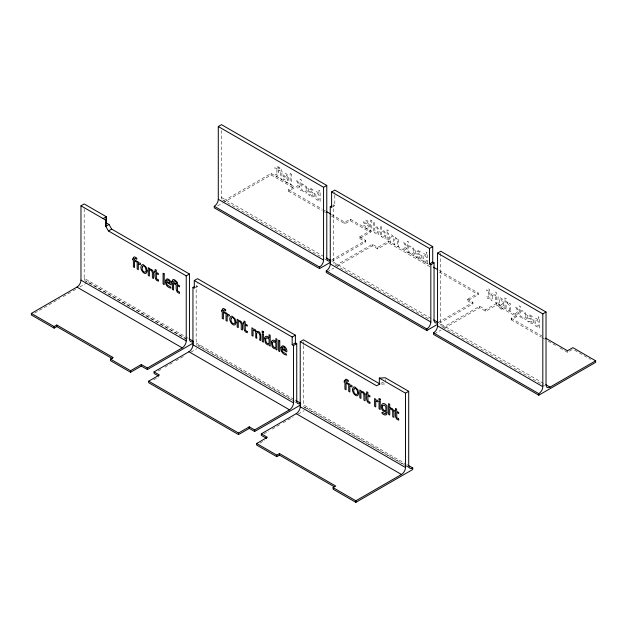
<?xml version="1.0" encoding="UTF-8"?>
<svg xmlns="http://www.w3.org/2000/svg" width="627" height="627" viewBox="0 0 627 627"><rect width="100%" height="100%" fill="white"/><g stroke="black" fill="none" stroke-linecap="round" stroke-linejoin="round"><path stroke-width="0.47" stroke-dasharray="3.13 2.35" d="M293.914 186.603L288.553 189.699L288.553 191.251L293.914 188.147L293.914 186.603L271.123 173.444L225.532 199.77A5.69 3.284 -60 0 1 221.503 197.442L221.503 130.487M217.608 205.891L222.624 202.991M223.463 202.505L271.123 174.988L293.914 188.147M34.697 313.038L59.777 298.562M63.123 296.626L72.324 291.32M73.155 290.834L75.663 289.384M79.848 286.97L88.211 282.142L186.744 339.035M331.605 207.427L334.826 205.57L334.826 192.027M195.091 287.793L197.505 286.398L197.505 283.498M331.432 214.458L344.881 222.224L350.25 219.121L370.353 230.736L370.353 232.28L359.624 238.479L359.624 236.928L370.353 230.736M331.432 216.001L344.881 223.768L350.25 220.673L370.353 232.28M331.628 260.064L365.666 240.415L365.666 241.967L331.275 261.82M428.304 264.186L388.466 241.191L377.736 247.383L372.367 244.287L337.506 264.414A5.69 3.284 -60 0 1 334.661 264.696M327.075 271.985L333.791 268.105M337.146 266.169L372.367 245.831L377.736 248.935L388.466 242.735L430.843 267.204M158.247 371.004L161.601 369.068M164.956 367.132L172.503 362.774M175.866 360.838L183.413 356.473M190.961 352.115L196.831 348.73M153.646 379.86L158.6 376.999M467.577 299.251L478.307 293.06L478.307 294.612L467.577 300.803L467.577 299.251L472.946 302.355L472.946 303.899L438.555 323.751M438.077 322.482L472.946 302.355M516.523 315.122L511.162 318.226L511.162 319.77L516.523 316.674L516.523 315.122L496.419 303.515L485.69 309.707L479.647 306.227L444.786 326.353A5.69 3.284 -60 0 1 441.941 326.636M434.362 333.917L441.071 330.045M444.425 328.109L479.647 307.771L485.69 311.258L496.419 305.067L516.523 316.674M263.849 433.908L268.889 431.008M272.243 429.072L279.791 424.706M283.145 422.77L293.209 416.963M298.24 414.055L304.111 410.669M259.946 443.14L264.9 440.279M380.95 383.332L382.564 382.407L385.244 383.951L381.028 384.179M559.927 347.922L567.49 352.296L572.859 349.192M334.826 205.57L333.478 204.802L333.478 262.094A5.69 3.284 -60 0 0 334.019 264.1M439.323 270.55L478.307 293.06M439.323 272.094L478.307 294.612M574.544 350.172L590.587 359.428M288.553 189.699L322.184 209.12M323.023 209.606L325.546 211.056M511.162 318.226L543.107 336.668M288.553 191.251L322.184 210.664M323.023 211.15L325.546 212.608M511.162 319.77L541.43 337.248M542.269 337.734L544.792 339.183M548.155 341.127L556.557 345.986M359.624 236.928L365.666 240.415M359.624 238.479L365.666 241.967M467.577 300.803L472.946 303.899M221.503 197.442L326.777 258.222M333.478 262.094L434.056 320.162M440.765 253.19L440.765 324.034L545.004 384.21M222.687 200.044L321.22 256.937M324.582 258.88L327.952 260.824M335.508 265.182L431.008 320.326M442.78 327.122L541.313 384.006M542.159 384.492L544.683 385.95M197.505 286.398L196.165 285.63L196.165 342.922A5.69 3.284 -60 0 0 197.34 345.524M84.183 208.838L84.183 278.27L189.456 339.05M196.165 342.922L294.204 399.524M295.051 400.01L296.736 400.99M303.444 345.649L303.444 404.862L406.186 464.176M407.025 464.662L408.71 465.634M294 400.959L200.185 346.794L200.185 345.242A5.69 3.284 -60 0 1 198.171 345.783M404.313 464.646L307.465 408.733L307.465 407.182A5.69 3.284 -60 0 1 303.444 404.862M405.16 465.132L407.683 466.59M186.423 339.223L85.366 280.88A5.69 3.284 -60 0 0 88.211 280.598L88.211 282.142M198.187 346.01L293.687 401.155M294.533 401.641L297.073 403.106M304.62 407.464L405.677 465.806M406.523 466.3L409.047 467.758M567.49 350.744L567.49 352.296M496.419 303.515L496.419 305.067M485.69 309.707L485.69 311.258M479.647 306.227L479.647 307.771M388.466 241.191L388.466 242.735M385.244 379.531L385.244 382.188M377.736 247.383L377.736 248.935M372.367 244.287L372.367 245.831M350.25 219.121L350.25 220.673M344.881 222.224L344.881 223.768M303.444 341.762L303.444 344.678M271.123 173.444L271.123 174.988M84.723 280.285A5.69 3.284 -60 0 1 84.183 278.27M441.298 326.04A5.69 3.284 -60 0 1 440.765 324.034M276.899 173.616C277.722 177.253 273.975 172.535 274.83 175.325C278.059 179.079 279.125 173.099 278.027 170.591L278.788 171.03L278.788 169.956L278.027 169.517L278.027 167.291L276.899 166.641L276.899 168.867L274.83 167.668L274.83 168.749L276.899 169.941L276.899 173.616M488.488 295.811C489.311 299.44 485.557 294.729 486.411 297.519C489.64 301.273 490.706 295.293 489.616 292.785L490.377 293.224L490.377 292.151L489.616 291.712L489.616 289.486L488.488 288.835L488.488 291.061L486.411 289.862L486.411 290.944L488.488 292.135L488.488 295.811M393.623 238.566L393.615 244.028L394.744 244.679C393.725 242.022 394.751 235.368 397.416 240.454L397.416 246.223L398.537 246.873L398.537 239.146L397.416 238.495L397.416 239.349L395.018 236.975L393.827 237.547C390.668 231.206 388.231 237.382 389.814 241.834L390.942 242.484C389.547 239.42 391.428 233.103 393.623 238.566M314.542 193.461C314.229 196.298 315.64 200.468 318.994 200.538L320.123 201.549L320.123 190.78L318.994 190.13L318.994 193.978C318.351 191.893 314.574 190.091 314.542 193.461M421.806 255.44C421.493 258.277 422.904 262.454 426.258 262.517L427.387 263.528L427.387 252.759L426.258 252.109L426.258 255.957C425.615 253.872 421.838 252.07 421.806 255.44M492.438 295.678L492.391 301.046L491.27 300.396C489.742 296.085 492.007 289.972 495.401 295.913L495.401 292.01L496.529 292.66L496.529 303.437L495.401 302.786L495.401 297.01L494.531 295.834A2.72 1.567 60 0 0 493.284 294.886L492.438 295.678M533.812 320.091C533.499 322.929 534.909 327.098 538.264 327.169L539.392 328.18L539.392 317.411L538.264 316.76L538.264 320.609C537.621 318.524 533.843 316.721 533.812 320.091M306.18 189.644C306.517 194.966 301.234 187.316 302.253 190.796L305.49 193.03A3.668 2.116 60 0 0 306.846 192.505C308.421 189.174 306.156 184.142 302.253 183.915C301.963 186.227 307.261 185.757 306.18 189.644M379.1 231.849L378.41 234.435A3.041 1.756 60 0 1 377.14 234.67L374.609 232.272L374.609 233.064L373.488 232.413L373.488 221.637L374.609 222.287L374.609 225.642A4.303 2.484 60 0 1 376.827 226.465L378.598 229.098L379.1 231.849M385.887 235.76L385.197 238.354A3.041 1.756 60 0 1 383.928 238.589L381.396 236.191L381.396 236.975L380.268 236.324L380.268 225.555L381.396 226.206L381.396 229.56A4.303 2.484 60 0 1 383.614 230.383L385.386 233.017L385.887 235.76M413.452 251.631C413.789 256.945 408.498 249.295 409.517 252.775L412.762 255.009A3.668 2.116 60 0 0 414.118 254.491C415.685 251.161 413.428 246.121 409.517 245.894C409.235 248.206 414.525 247.736 413.452 251.631M503.779 303.68C504.429 307.363 500.142 306.603 499.288 304.001C497.909 307.802 503.473 307.285 503.136 309.84C497.093 308.68 497.752 301.148 498.159 296.642L499.288 297.629C502.235 297.715 503.763 301.085 503.779 303.68M525.45 316.274C525.787 321.596 520.504 313.947 521.523 317.427L524.76 319.66A3.668 2.116 60 0 0 526.124 319.135C527.691 315.804 525.426 310.773 521.523 310.545C521.233 312.857 526.531 312.387 525.45 316.274M283.192 174.933L283.145 176.469L287.785 179.15C287.864 184.401 282.346 176.211 283.271 179.8C292.213 189.856 288.788 168.075 283.192 174.933M363.77 221.511L363.723 223.047L368.362 225.72C368.441 230.971 362.931 222.789 363.848 226.378C372.791 236.426 369.366 214.653 363.77 221.511M308.515 188.892L308.476 194.825L309.597 195.467L309.597 194.644C310.773 198.579 315.851 197.168 313.132 193.398C312.654 191.603 308.703 191.274 309.856 189.299C311.392 188.5 313.759 193.288 313.257 190.02L310.051 187.935L308.876 188.076L308.515 188.892M415.787 250.871L415.74 256.804L416.861 257.454L416.861 256.631C418.044 260.558 423.115 259.155 420.396 255.377C419.918 253.582 415.967 253.261 417.12 251.278C418.656 250.487 421.031 255.267 420.521 251.999L417.316 249.922L416.148 250.063L415.787 250.871M527.785 315.522L527.746 321.455L528.867 322.098L528.867 321.275C530.05 325.209 535.121 323.798 532.401 320.029C531.923 318.234 527.973 317.905 529.125 315.93C530.661 315.13 533.028 319.919 532.527 316.651L529.321 314.574L528.146 314.707L527.785 315.522M315.757 193.923L316.157 197.599A2.226 1.285 60 0 0 317.105 198.806L318.994 199.496L318.994 195.068L316.831 192.983L315.757 193.923M423.021 255.902L423.421 259.578A2.226 1.285 60 0 0 424.369 260.785L426.258 261.483L426.258 257.046L424.095 254.97L423.021 255.902M535.027 320.554L535.427 324.23A2.226 1.285 60 0 0 536.375 325.437L538.264 326.126L538.264 321.698L536.101 319.613L535.027 320.554M377.94 231.144L377.07 233.275L375.017 231.771L374.609 226.723L377.18 228.204L377.94 231.144M384.727 235.062L383.857 237.194L381.804 235.681L381.396 230.634L383.959 232.123L384.727 235.062M502.611 302.982L501.749 304.941L499.68 303.476L499.288 298.687L501.537 299.73L502.611 302.982M284.352 175.262L284.243 176.109L287.785 178.154C287.965 176.712 285.638 173.389 284.352 175.262M364.93 221.833L364.82 222.679L368.362 224.725C368.543 223.283 366.223 219.959 364.93 221.833M312.638 194.903L311.917 195.742L310.404 194.691L309.597 193.563L309.597 191.423L312.011 193.335L312.638 194.903M419.902 256.882L419.181 257.728L417.668 256.67L416.861 255.55L416.861 253.402L419.275 255.322L419.902 256.882M531.908 321.533L531.187 322.372L529.674 321.322L528.867 320.201L528.867 318.054L531.281 319.966L531.908 321.533M299.651 186L297.159 188.288L295.678 187.434L298.797 184.738L296.046 179.918L297.449 180.725L300.098 185.521L300.098 179.22L301.226 179.871L301.226 190.639L300.098 189.989L299.651 186M406.923 247.986L404.423 250.267L402.942 249.413L406.061 246.717L403.31 241.897L404.713 242.712L407.362 247.508L407.362 241.199L408.49 241.85L408.49 252.618L407.362 251.968L406.923 247.986M518.929 312.63L516.429 314.919L514.947 314.064L518.067 311.368L515.316 306.548L516.719 307.355L519.368 312.152L519.368 305.851L520.496 306.501L520.496 317.27L519.368 316.619L518.929 312.63M278.976 168.146L278.482 166.79L280.598 168.075A2.579 1.489 60 0 1 281.562 169.58L281.891 171.743L282.652 172.182L282.652 173.264L281.891 172.825L281.891 179.471L280.763 178.82L280.763 172.174L278.929 171.116L278.929 170.035C281.719 173.052 281.014 168.444 278.976 168.146M507.321 303.28L507 301.783L509.422 304.291L509.422 303.139L510.543 303.789L510.543 311.525L509.422 310.874L509.422 305.388L507.321 303.28M291.249 174.11L290.121 173.46L290.121 184.228L291.249 184.879L291.249 174.11M371.827 220.68L370.706 220.03L370.706 230.807L371.827 231.457L371.827 220.68M388.285 230.579L387 229.835L387 231.191L388.285 231.927L388.285 230.579M506.177 298.624L504.892 297.888L504.892 299.236L506.177 299.972L506.177 298.624M388.207 233.181L387.078 232.531L387.078 240.259L388.207 240.909L388.207 233.181M506.099 301.226L504.97 300.576L504.97 308.304L506.099 308.954L506.099 301.226"/><path stroke-width="0.94" d="M189.268 338.941L193.477 341.37A5.69 3.284 -60 0 1 189.456 339.05L189.456 274.015L186.235 275.872L108.455 230.963L105.775 226.323L106.316 216.723L84.183 203.947L80.969 205.805L80.969 280.128A5.69 3.284 -60 0 1 76.941 287.095L31.35 313.422L31.35 314.973L54.141 328.133L56.83 326.581L112.319 358.62M103.094 218.58L106.316 216.723L105.775 226.323L108.996 224.466L111.677 229.106L189.456 274.015M330.437 262.298L319.535 268.599L214.262 207.819L214.262 206.267A5.69 3.284 -60 0 0 218.29 199.3L218.29 126.521L221.503 124.663L326.777 185.443L326.777 258.222A5.69 3.284 -60 0 0 330.797 260.542L326.589 258.112M108.455 230.963L111.677 229.106M31.35 313.422L54.141 326.581L56.83 325.029L113.158 357.555L110.477 359.106L110.477 360.65L130.581 372.266L141.31 366.066L147.353 369.554L193.477 342.922M218.29 126.521L323.556 187.301L326.777 185.443M331.605 191.948L334.826 190.091L432.716 246.607L432.716 262.094L429.495 263.951L429.495 248.464L331.605 191.948L331.605 207.427L330.264 206.659L330.264 263.951A5.69 3.284 -60 0 1 326.236 270.919L326.236 272.463L426.815 330.531L437.717 324.237M194.284 280.52L197.505 278.662L295.395 335.179L295.395 342.922L292.174 344.779L292.174 337.036L194.284 280.52L194.284 288.263L192.944 287.487L192.944 344.779A5.69 3.284 -60 0 1 188.923 351.747L154.054 371.874L154.054 373.426L158.655 376.082M330.264 206.659L331.871 205.727M192.944 287.487L194.55 286.555M110.477 359.106L130.581 370.714L141.31 364.522L147.353 368.002L182.214 347.875A5.69 3.284 -60 0 0 186.235 340.908L186.235 275.872M300.764 404.862L254.633 431.494L249.264 428.39L238.534 434.589L148.693 382.721L148.693 381.169L159.423 374.977L154.054 371.874M429.495 248.464L432.716 246.607M292.174 337.036L295.395 335.179M437.544 253.112L440.765 251.255L546.031 312.027L546.031 384.806A5.69 3.284 -60 0 0 550.059 387.133L595.65 360.807L595.65 362.351L538.789 395.182L433.523 334.403L433.523 332.859A5.69 3.284 -60 0 0 437.544 325.891L437.544 253.112L542.817 313.884L546.031 312.027M429.495 263.951L430.835 264.719L434.056 262.862L434.056 320.162A5.69 3.284 -60 0 0 438.077 322.482L433.853 320.044M292.174 344.779L293.522 345.555L296.736 343.698L296.736 400.99A5.69 3.284 -60 0 0 300.764 403.31L296.532 400.872M300.223 341.684L303.444 339.826L379.884 383.951L376.662 385.809L300.223 341.684L300.223 406.719A5.69 3.284 -60 0 1 296.203 413.687L261.334 433.813L261.334 435.365L266.616 438.414M148.693 381.169L238.534 433.038L249.264 426.846L254.633 429.942L289.494 409.815A5.69 3.284 -60 0 0 293.522 402.847L293.522 345.555M334.089 486.654L279.438 455.1L276.75 456.652L256.647 445.045L256.647 443.493L267.376 437.301L261.334 433.813M256.647 443.493L276.75 455.108L279.438 453.556L335.766 486.074L333.086 487.626L333.086 489.178L355.877 502.337L412.738 469.505L412.738 467.961A5.69 3.284 -60 0 1 408.71 465.634L408.71 391.311L385.244 377.76L379.343 378.073L379.343 384.265M379.343 378.073L405.497 393.168L408.71 391.311M333.086 487.626L355.877 500.785L401.468 474.467A5.69 3.284 -60 0 0 405.497 467.491L405.497 393.168M432.716 262.094L434.056 262.862M433.39 267.126L437.622 269.571M595.65 360.807L572.859 347.648L567.49 350.744L545.631 338.125M326.385 211.542L330.586 213.972M545.843 384.696L550.059 387.133M218.29 199.3L323.556 260.08A5.69 3.284 -60 0 1 319.535 267.047L319.535 268.599M330.264 263.951L430.835 322.019A5.69 3.284 -60 0 1 426.815 328.987L426.815 330.531M437.544 325.891L542.817 386.663A5.69 3.284 -60 0 1 538.789 393.631L538.789 395.182M214.262 206.267L319.535 267.047M326.236 270.919L426.815 328.987M433.523 332.859L538.789 393.631M80.969 205.805L105.775 220.124M106.316 222.914L108.996 224.466M295.395 342.922L296.736 343.698M408.522 465.532L412.738 467.961M80.969 280.128L186.235 340.908M192.944 344.779L293.522 402.847M300.223 406.719L405.497 467.491M76.941 287.095L182.214 347.875M188.923 351.747L289.494 409.815M296.203 413.687L401.468 474.467M542.817 313.884L542.817 386.663M430.835 264.719L430.835 322.019M355.877 500.785L355.877 502.337M323.556 187.301L323.556 260.08M279.438 453.556L279.438 455.1M276.75 455.108L276.75 456.652M254.633 429.942L254.633 431.494M249.264 426.846L249.264 428.39M238.534 433.038L238.534 434.589M147.353 368.002L147.353 369.554M141.31 364.522L141.31 366.066M130.581 370.714L130.581 372.266M56.83 325.029L56.83 326.581M54.141 326.581L54.141 328.133M386.984 412.55C387.596 416.273 383.379 415.215 382.008 413.154C381.138 409.713 386.726 417.143 385.856 411.759C379.139 411.978 380.236 398.364 386.984 405.7L386.984 412.55M133.418 258.23L133.386 259.116L132.618 258.677L132.618 259.758L133.386 260.197L133.386 266.851L134.507 267.502L134.507 260.848L136.341 261.906L136.341 260.824L134.476 259.75L134.546 258.708L135.181 258.277L136.788 259.288L136.788 258.105L134.672 256.937A2.579 1.489 60 0 0 133.708 257.329L133.418 258.23M147.102 270.911C146.224 278.122 137.979 268.293 141.945 264.923A3.778 2.179 60 0 1 143.473 264.798L146.287 267.423L147.102 270.911M172.472 280.771L172.433 281.664L171.673 281.225L171.673 282.307L172.433 282.746L172.433 289.4L173.561 290.05L173.561 283.396L175.388 284.454L175.388 283.373L173.53 282.299L173.601 281.257L174.235 280.825L175.842 281.837L175.842 280.645L173.726 279.485A2.579 1.489 60 0 0 172.762 279.877L172.472 280.771M222.295 309.777L222.256 310.671L221.496 310.232L221.496 311.305L222.256 311.752L222.256 318.398L223.384 319.049L223.384 312.403L225.211 313.453L225.211 312.371L223.353 311.298L223.424 310.263L224.058 309.824L225.665 310.843L225.665 309.652L223.549 308.484A2.579 1.489 60 0 0 222.585 308.884L222.295 309.777M235.979 322.458C235.101 329.677 226.856 319.841 230.822 316.47A3.778 2.179 60 0 1 232.351 316.353L235.164 318.978L235.979 322.458M344.975 380.526L344.936 381.42L344.176 380.981L344.176 382.062L344.936 382.501L344.936 389.155L346.065 389.806L346.065 383.152L347.891 384.21L347.891 383.128L346.026 382.055L346.104 381.012L346.739 380.581L348.338 381.592L348.338 380.401L346.222 379.241A2.579 1.489 60 0 0 345.265 379.633L344.975 380.526M358.66 393.215C357.774 400.426 349.537 390.59 353.503 387.227A3.778 2.179 60 0 1 355.031 387.102L357.845 389.728L358.66 393.215M165.45 280.645C164.909 284.086 167.456 287.911 171.053 288.13C171.273 285.708 165.552 286.273 166.539 282.26L171.179 284.94C172.425 281.805 166.86 275.864 165.45 280.645M264.633 338.11L265.268 342.413A3.041 1.756 60 0 0 266.538 344.113L267.666 344.756L269.069 344.638L269.069 345.422L270.198 346.08L270.198 335.304L269.069 334.653L269.069 338.008A4.303 2.484 60 0 0 266.851 336.276L265.433 336.464L264.633 338.11M271.42 342.028L272.055 346.331A3.041 1.756 60 0 0 273.325 348.032L274.454 348.675L275.856 348.557L275.856 349.341L276.977 349.991L276.977 339.223L275.856 338.572L275.856 341.927A4.303 2.484 60 0 0 273.638 340.187L272.22 340.383L271.42 342.028M281.006 347.601C280.473 351.042 283.012 354.866 286.617 355.086C286.837 352.664 281.115 353.228 282.103 349.215L286.743 351.896C287.989 348.761 282.424 342.82 281.006 347.601M142.407 266.89C140.62 271.969 148.238 275.324 145.464 267.729A2.14 1.238 60 0 0 144.531 266.506L143.701 266.028A2.155 1.246 60 0 0 142.76 266.169L142.407 266.89M231.277 318.438C229.498 323.516 237.116 326.871 234.341 319.284A2.14 1.238 60 0 0 233.409 318.061L232.578 317.583A2.155 1.246 60 0 0 231.637 317.717L231.277 318.438M353.957 389.187C352.178 394.273 359.796 397.628 357.022 390.033A2.14 1.238 60 0 0 356.081 388.811L355.258 388.332A2.155 1.246 60 0 0 354.318 388.474L353.957 389.187M265.864 338.486C265.245 340.539 266.31 344.341 269.069 343.541L269.069 339.089L266.82 337.561L265.864 338.486M272.651 342.405C272.032 344.458 273.09 348.259 275.856 347.46L275.856 343L273.607 341.48L272.651 342.405M382.658 405.763C382.008 407.848 383.207 411.281 385.856 410.685L385.856 406.437L383.967 404.956L382.658 405.763M166.704 280.496L166.539 281.264L170.082 283.31L168.843 280.488L167.66 279.924L166.704 280.496M282.268 347.46L282.103 348.22L285.646 350.266L284.407 347.444L283.224 346.88L282.268 347.46M257.141 331.354L256.639 331.636L254.883 329.293L253.049 329.308L253.049 328.446L251.921 327.796L251.921 335.531L253.049 336.182L253.049 330.405C257.031 329.3 255.502 335.907 255.722 337.726L256.851 338.376C254.993 327.443 262 333.65 259.523 339.92L260.652 340.571C260.754 338.016 261.655 330.946 257.141 331.354M138.708 264.045L138.301 264.202L138.301 269.688L137.172 269.038L137.172 261.302L138.301 261.953L138.301 263.105C140.965 261.812 141.71 265.966 138.708 264.045M227.585 315.593L227.17 315.749L227.17 321.236L226.049 320.585L226.049 312.857L227.17 313.508L227.17 314.652C229.843 313.367 230.571 317.489 227.585 315.593M350.266 386.35L349.85 386.498L349.85 391.993L348.722 391.342L348.722 383.606L349.85 384.257L349.85 385.409C352.523 384.116 353.244 388.238 350.266 386.35M376.145 401.288L375.73 401.445L375.73 406.931L374.601 406.28L374.601 398.553L375.73 399.203L375.73 400.347C378.402 399.054 379.123 403.185 376.145 401.288M149.884 269.046L149.391 269.218L149.391 268.356L148.262 267.705L148.262 275.441L149.391 276.092L149.391 270.315L150.261 270.143A2.72 1.567 60 0 1 151.507 270.645L152.353 272.408L152.4 277.832L153.521 278.482C153.693 275.661 154.422 269.054 149.884 269.046M238.762 320.601L238.26 320.765L238.26 319.911L237.139 319.261L237.139 326.988L238.26 327.639L238.26 321.87L239.138 321.698A2.72 1.567 60 0 1 240.384 322.192L241.23 323.955L241.27 329.379L242.398 330.029C242.571 327.216 243.3 320.601 238.762 320.601M361.442 391.35L360.94 391.522L360.94 390.66L359.812 390.01L359.812 397.745L360.94 398.396L360.94 392.62L361.81 392.447A2.72 1.567 60 0 1 363.057 392.949L363.903 394.712L363.95 400.128L365.079 400.778C365.251 397.965 365.98 391.358 361.442 391.35M390.245 407.981L389.743 408.146L389.743 404.25L388.615 403.6L388.615 414.369L389.743 415.019L389.743 409.251L390.613 409.078A2.72 1.567 60 0 1 391.859 409.572L392.706 411.336L392.753 416.759L393.881 417.41C394.054 414.596 394.783 407.989 390.245 407.981M158.31 280.003L156.46 278.702L156.303 273.435L158.38 274.626L158.38 273.552L156.303 272.353L156.303 270.127L155.175 269.477L155.175 271.703L154.414 271.264L154.414 272.345L155.175 272.784C154.908 275.653 154.548 280.465 158.38 281.209L158.31 280.003M179.432 292.198L177.582 290.889L177.425 285.622L179.494 286.821L179.494 285.74L177.425 284.548L177.425 282.322L176.297 281.672L176.297 283.898L175.536 283.451L175.536 284.533L176.297 284.971C176.022 287.848 175.67 292.66 179.494 293.405L179.494 292.237M247.187 331.558L245.337 330.249L245.181 324.982L247.257 326.181L247.257 325.099L245.181 323.9L245.181 321.682L244.052 321.032L244.052 323.25L243.292 322.811L243.292 323.893L244.052 324.331C243.778 327.208 243.425 332.02 247.257 332.765L247.187 331.558M369.867 402.307L368.018 401.006L367.861 395.739L369.93 396.93L369.93 395.856L367.861 394.657L367.861 392.431L366.732 391.781L366.732 394.007L365.972 393.568L365.972 394.642L366.732 395.088C366.458 397.957 366.105 402.769 369.93 403.514L369.867 402.307M398.67 418.938L396.82 417.629L396.664 412.362L398.733 413.561L398.733 412.48L396.664 411.288L396.664 409.063L395.535 408.412L395.535 410.638L394.775 410.191L394.775 411.273L395.535 411.712C395.261 414.588 394.908 419.4 398.733 420.145L398.67 418.938M164.203 273.874L163.075 273.223L163.075 283.992L164.203 284.642L164.203 273.874M279.76 340.829L278.639 340.179L278.639 350.948L279.76 351.598L279.76 340.829M263.465 331.816L262.18 331.072L262.18 332.42L263.465 333.164L263.465 331.816M380.252 399.172L378.974 398.427L378.974 399.775L380.252 400.52L380.252 399.172M380.174 401.766L379.053 401.115L379.053 408.851L380.174 409.502L380.174 401.766M263.387 334.41L262.258 333.76L262.258 341.496L263.387 342.146L263.387 334.41"/></g></svg>
